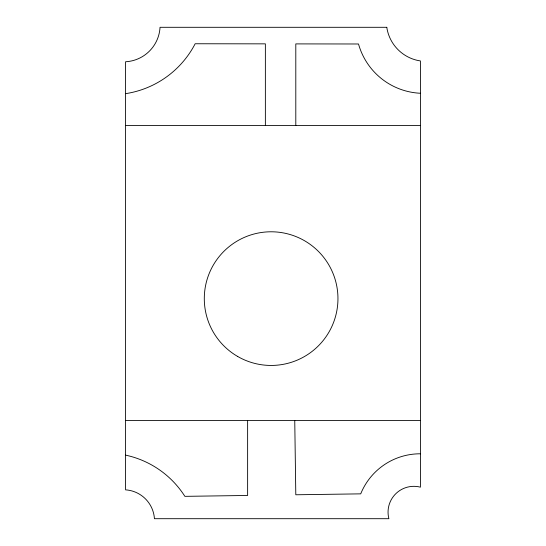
<?xml version="1.0" encoding="UTF-8"?>
<svg xmlns="http://www.w3.org/2000/svg" width="546" height="546" viewBox="0 0 546 546"><rect width="100%" height="100%" fill="white"/><g stroke="black" fill="none" stroke-linecap="round" stroke-linejoin="round"><path stroke-width="0.82" d="M125.58 125.58L420.42 125.58M125.58 420.42L420.42 420.42M294.751 420.42L295.802 494.778L360.715 493.857A64.087 64.087 0 0 1 420.42 453.794M295.802 125.58L295.802 43.898L358.504 43.987A67.506 67.506 0 0 0 420.42 93.257M265.37 125.58L265.37 43.851L195.161 43.755A94.465 94.465 0 0 1 125.58 93.666M247.625 420.42L247.625 495.461L184.869 496.348A93.38 93.38 0 0 0 125.58 455.132M386.786 27.3L160.039 27.3A36.466 36.466 0 0 1 125.58 61.759L125.58 489.851A30.938 30.938 0 0 1 154.429 518.7L388.888 518.7A25.839 25.839 0 0 1 420.42 487.168L420.42 60.934A39.899 39.899 0 0 1 386.786 27.3M237.708 356.49A66.83 66.83 0 0 0 337.954 298.614A66.83 66.83 0 0 0 237.708 240.738A66.83 66.83 0 0 0 237.708 356.49"/></g></svg>
